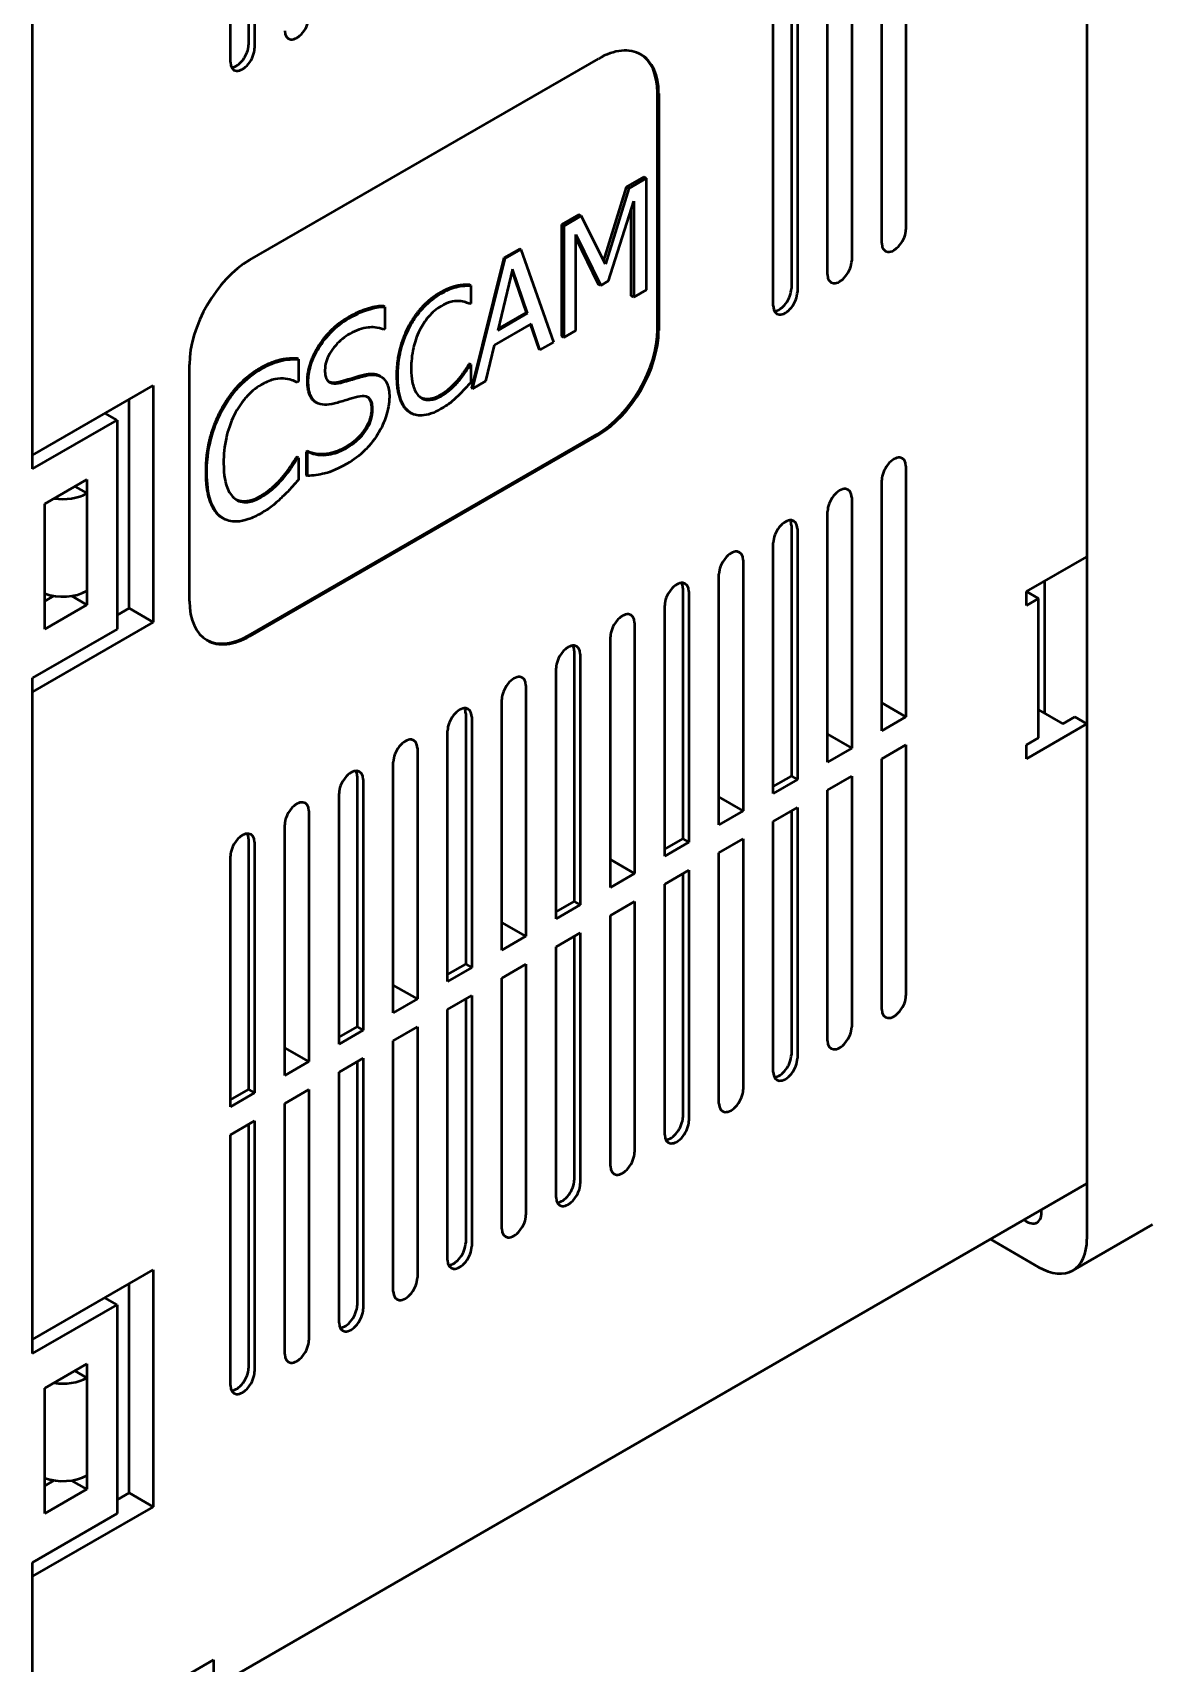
# Model space of a CAD drawing. Header units: millimetres. Extents: x 2121 to 4904, y 892 to 1933.
# Drawn here: x 3095.7 to 3189.5, y 1508.9 to 1645.4 of the extents above; entities that cross this region are included whole.
import ezdxf

# ---------------------------------------------------------------- set-up
doc = ezdxf.new("R2010")
doc.units = ezdxf.units.MM
doc.header["$LTSCALE"] = 1.8
doc.layers.add('외형선(ISO)', color=7, linetype='Continuous', lineweight=50)

msp = doc.modelspace()

# ---------------------------------------------------------------- linework, layer by layer
at = {"layer": '외형선(ISO)', "color": 7}
for p, q in [((3184.008, 1753.183), (3184.008, 1544.393)), ((3184.008, 1700.694), (3184.008, 1601.548)), ((3095.72, 1608.896), (3095.72, 1665.468)), ((3113.802, 1664.826), (3113.802, 1644.414)), ((3114.307, 1665.118), (3114.307, 1644.122)), ((3095.72, 1610.063), (3095.72, 1664.302)), ((3112.287, 1642.956), (3112.287, 1663.952)), ((3168.855, 1655.787), (3168.855, 1628.959)), ((3166.835, 1627.792), (3166.835, 1654.62)), ((3164.31, 1653.162), (3164.31, 1626.334)), ((3162.289, 1625.168), (3162.289, 1651.996)), ((3159.259, 1650.829), (3159.259, 1624.002)), ((3159.764, 1650.538), (3159.764, 1623.71)), ((3157.744, 1622.544), (3157.744, 1649.371)), ((3113.903, 1626.393), (3143.096, 1643.248)), ((3148.046, 1620.561), (3148.046, 1640.39)), ((3148.147, 1640.331), (3148.147, 1620.502)), ((3145.433, 1632.491), (3146.926, 1633.353)), ((3147.128, 1633.236), (3145.635, 1632.374)), ((3147.128, 1633.236), (3146.926, 1633.353)), ((3147.128, 1623.905), (3147.128, 1633.236)), ((3145.433, 1632.491), (3143.536, 1626.347)), ((3145.635, 1632.374), (3143.683, 1626.053)), ((3145.635, 1632.374), (3145.433, 1632.491)), ((3143.945, 1624.638), (3146.054, 1631.323)), ((3145.852, 1623.402), (3145.852, 1630.683)), ((3146.054, 1631.323), (3146.054, 1623.285)), ((3141.464, 1630.2), (3139.997, 1629.353)), ((3139.997, 1629.353), (3139.997, 1620.021)), ((3140.199, 1629.236), (3139.997, 1629.353)), ((3141.666, 1630.083), (3140.199, 1629.236)), ((3140.199, 1629.236), (3140.199, 1619.905)), ((3141.666, 1630.083), (3141.464, 1630.2)), ((3143.683, 1626.053), (3141.666, 1630.083)), ((3141.201, 1620.483), (3141.201, 1628.522)), ((3141.201, 1628.522), (3143.29, 1624.26)), ((3141.201, 1628.226), (3143.088, 1624.377)), ((3135.184, 1626.574), (3132.46, 1615.669)), ((3132.561, 1615.611), (3135.285, 1626.515)), ((3136.507, 1627.337), (3135.184, 1626.574)), ((3135.184, 1626.574), (3135.285, 1626.515)), ((3135.285, 1626.515), (3136.608, 1627.279)), ((3136.608, 1627.279), (3136.507, 1627.337)), ((3136.608, 1627.279), (3139.332, 1619.521)), ((3135.92, 1625.612), (3134.676, 1620.5)), ((3137.07, 1621.999), (3135.886, 1625.473)), ((3137.171, 1621.94), (3135.92, 1625.612)), ((3131.356, 1624.171), (3131.255, 1624.23)), ((3132.43, 1624.247), (3132.329, 1624.305)), ((3132.43, 1624.247), (3132.43, 1622.75)), ((3143.29, 1624.26), (3143.088, 1624.377)), ((3143.29, 1624.26), (3143.945, 1624.638)), ((3146.054, 1623.285), (3147.128, 1623.905)), ((3125.203, 1622.479), (3125.102, 1622.538)), ((3125.203, 1622.479), (3125.203, 1620.627)), ((3132.43, 1622.75), (3132.344, 1622.7)), ((3146.054, 1623.285), (3145.852, 1623.402)), ((3137.466, 1621.052), (3134.381, 1619.271)), ((3134.676, 1620.5), (3137.171, 1621.94)), ((3134.709, 1620.636), (3137.07, 1621.999)), ((3137.171, 1621.94), (3137.07, 1621.999)), ((3137.397, 1621.013), (3138.098, 1618.925)), ((3138.199, 1618.867), (3137.466, 1621.052)), ((3125.203, 1620.627), (3125.105, 1620.57)), ((3140.199, 1619.905), (3139.997, 1620.021)), ((3140.199, 1619.905), (3141.201, 1620.483)), ((3134.381, 1619.271), (3133.648, 1616.239)), ((3138.199, 1618.867), (3138.098, 1618.925)), ((3139.332, 1619.521), (3138.199, 1618.867)), ((3108.852, 1597.815), (3108.852, 1617.645)), ((3116.632, 1617.985), (3116.531, 1618.043)), ((3117.975, 1618.079), (3117.874, 1618.137)), ((3117.975, 1618.079), (3117.975, 1616.208)), ((3132.329, 1617.711), (3132.25, 1617.666)), ((3132.351, 1617.607), (3132.25, 1617.666)), ((3132.43, 1617.653), (3132.329, 1617.711)), ((3132.351, 1617.607), (3132.43, 1617.653)), ((3132.43, 1617.653), (3132.43, 1616.171)), ((3095.72, 1610.063), (3105.822, 1615.895)), ((3105.822, 1615.895), (3105.822, 1596.066)), ((3117.975, 1616.208), (3117.868, 1616.146)), ((3124.818, 1616.671), (3124.919, 1616.613)), ((3131.493, 1616.364), (3131.392, 1616.422)), ((3132.561, 1615.611), (3132.46, 1615.669)), ((3133.648, 1616.239), (3132.561, 1615.611)), ((3103.802, 1597.232), (3103.802, 1614.728)), ((3119.403, 1614.502), (3119.504, 1614.444)), ((3095.72, 1608.896), (3102.791, 1612.979)), ((3102.791, 1612.979), (3101.781, 1613.562)), ((3102.791, 1612.979), (3102.791, 1595.483)), ((3127.316, 1613.635), (3127.417, 1613.577)), ((3113.802, 1594.958), (3142.995, 1611.812)), ((3143.096, 1611.754), (3113.903, 1594.899)), ((3118.725, 1610.387), (3118.627, 1610.33)), ((3118.627, 1610.33), (3118.627, 1608.383)), ((3118.728, 1610.272), (3118.627, 1610.33)), ((3118.826, 1610.328), (3118.725, 1610.387)), ((3118.728, 1610.272), (3118.826, 1610.328)), ((3118.728, 1608.324), (3118.728, 1610.272)), ((3117.874, 1609.895), (3117.776, 1609.838)), ((3117.877, 1609.78), (3117.776, 1609.838)), ((3117.975, 1609.837), (3117.874, 1609.895)), ((3117.877, 1609.78), (3117.975, 1609.837)), ((3117.975, 1609.837), (3117.975, 1607.984)), ((3168.855, 1609.13), (3168.855, 1588.134)), ((3096.73, 1605.98), (3100.266, 1608.022)), ((3099.256, 1607.438), (3100.266, 1606.855)), ((3100.266, 1608.022), (3100.266, 1597.524)), ((3116.804, 1608.225), (3116.703, 1608.283)), ((3118.728, 1608.324), (3118.627, 1608.383)), ((3166.835, 1586.968), (3166.835, 1607.963)), ((3096.73, 1595.483), (3096.73, 1605.98)), ((3100.266, 1606.855), (3100.266, 1598.69)), ((3164.31, 1606.505), (3164.31, 1585.51)), ((3111.608, 1604.8), (3111.709, 1604.742)), ((3162.289, 1584.343), (3162.289, 1605.339)), ((3159.259, 1604.172), (3159.259, 1583.177)), ((3159.764, 1603.881), (3159.764, 1582.885)), ((3157.744, 1581.719), (3157.744, 1602.714)), ((3155.218, 1601.256), (3155.218, 1580.261)), ((3178.957, 1598.632), (3184.008, 1601.548)), ((3153.198, 1579.094), (3153.198, 1600.09)), ((3180.472, 1588.426), (3180.472, 1599.507)), ((3096.73, 1597.815), (3097.506, 1598.263)), ((3100.266, 1597.524), (3098.985, 1598.263)), ((3150.168, 1598.923), (3150.168, 1577.928)), ((3150.673, 1598.632), (3150.673, 1577.636)), ((3178.957, 1597.465), (3178.957, 1598.632)), ((3179.967, 1598.049), (3178.957, 1598.632)), ((3178.957, 1597.465), (3179.967, 1598.049)), ((3179.967, 1586.384), (3179.967, 1598.049)), ((3100.266, 1597.524), (3096.73, 1595.483)), ((3102.791, 1596.649), (3103.802, 1597.232)), ((3105.822, 1596.066), (3103.802, 1597.232)), ((3148.652, 1576.47), (3148.652, 1597.465)), ((3105.822, 1596.066), (3095.72, 1590.234)), ((3102.791, 1595.483), (3095.72, 1591.4)), ((3146.127, 1596.007), (3146.127, 1575.012)), ((3141.076, 1593.675), (3141.076, 1572.679)), ((3144.107, 1573.845), (3144.107, 1594.841)), ((3141.581, 1593.383), (3141.581, 1572.387)), ((3095.72, 1534.828), (3095.72, 1591.4)), ((3139.561, 1571.221), (3139.561, 1592.217)), ((3095.72, 1535.995), (3095.72, 1590.234)), ((3135.015, 1568.596), (3135.015, 1589.592)), ((3137.036, 1590.758), (3137.036, 1569.763)), ((3131.985, 1588.426), (3131.985, 1567.43)), ((3166.835, 1589.3), (3168.855, 1588.134)), ((3179.967, 1588.717), (3181.987, 1587.551)), ((3130.47, 1565.972), (3130.47, 1586.968)), ((3132.49, 1588.134), (3132.49, 1567.138)), ((3168.855, 1588.134), (3166.835, 1586.968)), ((3184.008, 1587.551), (3178.957, 1584.635)), ((3181.987, 1587.551), (3182.998, 1588.134)), ((3182.998, 1588.134), (3184.008, 1587.551)), ((3184.008, 1587.551), (3184.008, 1549.059)), ((3127.944, 1585.51), (3127.944, 1564.514)), ((3162.289, 1586.676), (3164.31, 1585.51)), ((3164.31, 1585.51), (3162.289, 1584.343)), ((3166.835, 1584.635), (3168.855, 1585.801)), ((3168.855, 1585.801), (3168.855, 1564.806)), ((3178.957, 1585.801), (3179.967, 1586.384)), ((3178.957, 1584.635), (3178.957, 1585.801)), ((3125.924, 1563.348), (3125.924, 1584.343)), ((3166.835, 1563.639), (3166.835, 1584.635)), ((3122.893, 1583.177), (3122.893, 1562.181)), ((3123.399, 1582.885), (3123.399, 1561.89)), ((3157.744, 1582.302), (3159.259, 1583.177)), ((3159.764, 1582.885), (3157.744, 1581.719)), ((3159.259, 1583.177), (3159.764, 1582.885)), ((3162.289, 1582.01), (3164.31, 1583.177)), ((3164.31, 1583.177), (3164.31, 1562.181)), ((3121.378, 1560.723), (3121.378, 1581.719)), ((3155.218, 1580.261), (3153.198, 1581.427)), ((3162.289, 1561.015), (3162.289, 1582.01)), ((3118.853, 1580.261), (3118.853, 1559.265)), ((3155.218, 1580.261), (3153.198, 1579.094)), ((3157.744, 1579.386), (3159.764, 1580.552)), ((3159.259, 1580.261), (3159.259, 1559.848)), ((3159.764, 1580.552), (3159.764, 1559.557)), ((3116.833, 1558.099), (3116.833, 1579.094)), ((3157.744, 1558.39), (3157.744, 1579.386)), ((3113.802, 1577.928), (3113.802, 1556.932)), ((3114.307, 1577.636), (3114.307, 1556.641)), ((3148.652, 1577.053), (3150.168, 1577.928)), ((3150.673, 1577.636), (3148.652, 1576.47)), ((3150.168, 1577.928), (3150.673, 1577.636)), ((3153.198, 1576.761), (3155.218, 1577.928)), ((3155.218, 1577.928), (3155.218, 1556.932)), ((3112.287, 1555.474), (3112.287, 1576.47)), ((3146.127, 1575.012), (3144.107, 1576.178)), ((3153.198, 1555.766), (3153.198, 1576.761)), ((3146.127, 1575.012), (3144.107, 1573.845)), ((3148.652, 1574.137), (3150.673, 1575.303)), ((3150.168, 1575.012), (3150.168, 1554.599)), ((3150.673, 1575.303), (3150.673, 1554.308)), ((3148.652, 1553.141), (3148.652, 1574.137)), ((3139.561, 1571.804), (3141.076, 1572.679)), ((3141.581, 1572.387), (3139.561, 1571.221)), ((3141.076, 1572.679), (3141.581, 1572.387)), ((3144.107, 1571.512), (3146.127, 1572.679)), ((3146.127, 1572.679), (3146.127, 1551.683)), ((3137.036, 1569.763), (3135.015, 1570.929)), ((3144.107, 1550.517), (3144.107, 1571.512)), ((3137.036, 1569.763), (3135.015, 1568.596)), ((3139.561, 1568.888), (3141.581, 1570.054)), ((3141.076, 1569.763), (3141.076, 1549.35)), ((3141.581, 1570.054), (3141.581, 1549.059)), ((3139.561, 1547.892), (3139.561, 1568.888)), ((3130.47, 1566.555), (3131.985, 1567.43)), ((3132.49, 1567.138), (3130.47, 1565.972)), ((3131.985, 1567.43), (3132.49, 1567.138)), ((3135.015, 1566.264), (3137.036, 1567.43)), ((3137.036, 1567.43), (3137.036, 1546.434)), ((3127.944, 1564.514), (3125.924, 1565.68)), ((3135.015, 1545.268), (3135.015, 1566.264)), ((3127.944, 1564.514), (3125.924, 1563.348)), ((3130.47, 1563.639), (3132.49, 1564.806)), ((3130.47, 1542.644), (3130.47, 1563.639)), ((3131.985, 1564.514), (3131.985, 1544.102)), ((3132.49, 1564.806), (3132.49, 1543.81)), ((3121.378, 1561.306), (3122.893, 1562.181)), ((3123.399, 1561.89), (3121.378, 1560.723)), ((3122.893, 1562.181), (3123.399, 1561.89)), ((3125.924, 1561.015), (3127.944, 1562.181)), ((3125.924, 1540.019), (3125.924, 1561.015)), ((3127.944, 1562.181), (3127.944, 1541.185)), ((3118.853, 1559.265), (3116.833, 1560.431)), ((3121.378, 1558.39), (3123.399, 1559.557)), ((3123.399, 1559.557), (3123.399, 1538.561)), ((3118.853, 1559.265), (3116.833, 1558.099)), ((3121.378, 1537.395), (3121.378, 1558.39)), ((3122.893, 1559.265), (3122.893, 1538.853)), ((3112.287, 1556.057), (3113.802, 1556.932)), ((3113.802, 1556.932), (3114.307, 1556.641)), ((3116.833, 1555.766), (3118.853, 1556.932)), ((3118.853, 1556.932), (3118.853, 1535.937)), ((3114.307, 1556.641), (3112.287, 1555.474)), ((3116.833, 1534.77), (3116.833, 1555.766)), ((3112.287, 1553.141), (3114.307, 1554.308)), ((3114.307, 1554.308), (3114.307, 1533.312)), ((3112.287, 1532.146), (3112.287, 1553.141)), ((3113.802, 1554.016), (3113.802, 1533.604)), ((3184.008, 1549.059), (3110.873, 1506.834)), ((3182.824, 1541.777), (3189.491, 1545.626)), ((3175.926, 1544.393), (3179.967, 1542.06)), ((3095.72, 1535.995), (3105.822, 1541.827)), ((3105.822, 1541.827), (3105.822, 1521.998)), ((3103.802, 1523.164), (3103.802, 1540.661)), ((3102.791, 1538.911), (3101.781, 1539.494)), ((3095.72, 1534.828), (3102.791, 1538.911)), ((3102.791, 1538.911), (3102.791, 1521.415)), ((3096.73, 1531.912), (3100.266, 1533.954)), ((3100.266, 1533.954), (3100.266, 1523.456)), ((3099.256, 1533.37), (3100.266, 1532.787)), ((3100.266, 1532.787), (3100.266, 1524.622)), ((3096.73, 1521.415), (3096.73, 1531.912)), ((3096.73, 1523.747), (3097.506, 1524.195)), ((3100.266, 1523.456), (3098.985, 1524.195)), ((3100.266, 1523.456), (3096.73, 1521.415)), ((3102.791, 1522.581), (3103.802, 1523.164)), ((3105.822, 1521.998), (3103.802, 1523.164)), ((3105.822, 1521.998), (3095.72, 1516.166)), ((3102.791, 1521.415), (3095.72, 1517.332)), ((3095.72, 1498.086), (3095.72, 1517.332)), ((3095.72, 1498.086), (3095.72, 1516.166)), ((3100.771, 1503.335), (3110.873, 1509.167)), ((3110.873, 1509.167), (3110.873, 1506.834))]:
    msp.add_line(p, q, dxfattribs=at)
for centre, major_axis, start_param, end_param in [((3117.843, 1646.164), (-0.714, -1.237), 5.4977871, 8.6393798), ((3112.792, 1643.831), (-0.714, -1.237), 0.3613671, 2.3561945), ((3113.297, 1643.539), (-0.714, -1.237), 5.4977871, 8.6393798), ((3143.096, 1637.415), (3.571, 6.186), 5.4977871, 7.0685835), ((3142.995, 1637.474), (3.571, 6.186), 5.4977871, 6.2690427), ((3167.845, 1628.376), (-0.714, -1.237), 5.4977871, 8.6393798), ((3113.903, 1620.561), (-3.571, -6.186), 3.9269908, 5.4977871), ((3163.3, 1625.751), (-0.714, -1.237), 5.4977871, 8.6393798), ((3158.754, 1623.127), (-0.714, -1.237), 5.4977871, 8.6393798), ((3158.249, 1623.418), (-0.714, -1.237), 0.3613671, 2.3561945), ((3142.995, 1617.645), (3.571, 6.186), 3.9269908, 5.4977871), ((3143.096, 1617.586), (3.571, 6.186), 3.9269908, 5.4977871), ((3167.845, 1608.546), (0.714, 1.237), 5.4977871, 8.6393798), ((3163.3, 1605.922), (0.714, 1.237), 5.4977871, 8.6393798), ((3098.246, 1608.022), (-2.857, 0), 1.3089969, 2.3561945), ((3158.754, 1603.298), (0.714, 1.237), 5.4977871, 8.6393798), ((3158.249, 1603.589), (0.714, 1.237), 5.4977871, 5.9218182), ((3154.208, 1600.673), (0.714, 1.237), 5.4977871, 8.6393798), ((3149.662, 1598.049), (0.714, 1.237), 5.4977871, 8.6393798), ((3149.157, 1598.34), (0.714, 1.237), 5.4977871, 5.9218182), ((3098.246, 1599.857), (2.857, 0), 4.1533991, 5.4977871), ((3113.903, 1600.731), (-3.571, -6.186), 5.4977871, 7.0685835), ((3145.117, 1595.424), (0.714, 1.237), 5.4977871, 8.6393798), ((3113.802, 1600.79), (-3.571, -6.186), 0.0141426, 0.7853982), ((3140.571, 1592.8), (0.714, 1.237), 5.4977871, 8.6393798), ((3140.066, 1593.091), (0.714, 1.237), 5.4977871, 5.9218182), ((3136.025, 1590.175), (0.714, 1.237), 5.4977871, 8.6393798), ((3131.48, 1587.551), (0.714, 1.237), 5.4977871, 8.6393798), ((3130.975, 1587.842), (0.714, 1.237), 5.4977871, 5.9218182), ((3126.934, 1584.926), (0.714, 1.237), 5.4977871, 8.6393798), ((3122.388, 1582.302), (0.714, 1.237), 5.4977871, 8.6393798), ((3121.883, 1582.594), (0.714, 1.237), 5.4977871, 5.9218182), ((3117.843, 1579.677), (0.714, 1.237), 5.4977871, 8.6393798), ((3113.297, 1577.053), (0.714, 1.237), 5.4977871, 8.6393798), ((3112.792, 1577.345), (0.714, 1.237), 5.4977871, 5.9218182), ((3167.845, 1564.222), (-0.714, -1.237), 5.4977871, 8.6393798), ((3163.3, 1561.598), (-0.714, -1.237), 5.4977871, 8.6393798), ((3158.754, 1558.973), (-0.714, -1.237), 5.4977871, 8.6393798), ((3158.249, 1559.265), (-0.714, -1.237), 0.3613671, 2.3561945), ((3154.208, 1556.349), (-0.714, -1.237), 5.4977871, 8.6393798), ((3149.662, 1553.725), (-0.714, -1.237), 5.4977871, 8.6393798), ((3149.157, 1554.016), (-0.714, -1.237), 0.3613671, 2.3561945), ((3145.117, 1551.1), (-0.714, -1.237), 5.4977871, 8.6393798), ((3140.571, 1548.476), (-0.714, -1.237), 5.4977871, 8.6393798), ((3140.066, 1548.767), (-0.714, -1.237), 0.3613671, 2.3561945), ((3136.025, 1545.851), (-0.714, -1.237), 5.4977871, 8.6393798), ((3178.957, 1547.309), (0.878, -1.521), 5.3251366, 7.241234), ((3131.48, 1543.227), (-0.714, -1.237), 5.4977871, 8.6393798), ((3130.975, 1543.518), (-0.714, -1.237), 0.3613671, 2.3561945), ((3179.967, 1546.726), (2.857, -4.949), 5.4977871, 7.0685835), ((3126.934, 1540.602), (-0.714, -1.237), 5.4977871, 8.6393798), ((3122.388, 1537.978), (-0.714, -1.237), 5.4977871, 8.6393798), ((3121.883, 1538.269), (-0.714, -1.237), 0.3613671, 2.3561945), ((3117.843, 1535.353), (-0.714, -1.237), 5.4977871, 8.6393798), ((3112.792, 1533.021), (-0.714, -1.237), 0.3613671, 2.3561945), ((3098.246, 1533.954), (-2.857, 0), 1.3089969, 2.3561945), ((3113.297, 1532.729), (-0.714, -1.237), 5.4977871, 8.6393798), ((3098.246, 1525.789), (2.857, 0), 4.1533991, 5.4977871)]:
    msp.add_ellipse(centre, major_axis=major_axis, ratio=0.5773503, start_param=start_param, end_param=end_param, dxfattribs=at)
for points in [[(3131.255, 1624.23), (3130.953, 1624.161), (3130.24, 1623.885), (3129.834, 1623.651)], [(3132.329, 1624.305), (3132.06, 1624.317), (3131.517, 1624.282), (3131.255, 1624.23)], [(3125.102, 1622.538), (3124.455, 1622.533), (3122.949, 1622.051), (3122.098, 1621.559)], [(3129.834, 1623.651), (3129.015, 1623.178), (3127.692, 1621.757), (3127.207, 1620.849)], [(3122.098, 1621.559), (3120.616, 1620.704), (3118.701, 1617.679), (3118.701, 1616.261)], [(3127.207, 1620.849), (3126.716, 1619.923), (3126.199, 1617.885), (3126.199, 1616.713)], [(3114.755, 1617.32), (3113.732, 1616.729), (3112.078, 1614.952), (3111.472, 1613.818)], [(3116.531, 1618.043), (3116.155, 1617.958), (3115.262, 1617.613), (3114.755, 1617.32)], [(3117.874, 1618.137), (3117.538, 1618.152), (3116.859, 1618.109), (3116.531, 1618.043)], [(3132.25, 1617.666), (3132.126, 1617.45), (3131.687, 1616.789), (3131.392, 1616.422)], [(3118.701, 1616.261), (3118.701, 1615.581), (3119.044, 1614.739), (3119.355, 1614.531)], [(3121.418, 1616.176), (3120.876, 1616.032), (3120.549, 1616.186)], [(3123.489, 1616.757), (3123.08, 1616.663), (3121.844, 1616.29), (3121.418, 1616.176)], [(3124.818, 1616.671), (3124.34, 1616.947), (3123.489, 1616.757)], [(3126.199, 1616.713), (3126.199, 1615.533), (3126.729, 1614.025), (3127.214, 1613.7)], [(3131.392, 1616.422), (3131.084, 1616.048), (3130.292, 1615.325), (3129.827, 1615.057)], [(3119.355, 1614.531), (3119.379, 1614.516), (3119.403, 1614.502)], [(3111.472, 1613.818), (3110.858, 1612.66), (3110.212, 1610.112), (3110.212, 1608.647)], [(3124.095, 1613.922), (3124.095, 1613.043), (3122.957, 1611.318), (3121.844, 1610.675)], [(3127.214, 1613.7), (3127.264, 1613.665), (3127.316, 1613.635)], [(3121.844, 1610.675), (3121.066, 1610.226), (3119.388, 1610.051), (3118.725, 1610.387)], [(3117.776, 1609.838), (3117.62, 1609.569), (3117.072, 1608.742), (3116.703, 1608.283)], [(3110.212, 1608.647), (3110.212, 1607.173), (3110.875, 1605.287), (3111.481, 1604.881)], [(3116.703, 1608.283), (3116.318, 1607.815), (3115.328, 1606.913), (3114.747, 1606.577)], [(3111.481, 1604.881), (3111.543, 1604.838), (3111.608, 1604.8)]]:
    msp.add_open_spline(points, degree=2, dxfattribs=at)
for points, degree, knots in [([(3129.935, 1623.593), (3130.322, 1623.817), (3130.585, 1623.922), (3130.919, 1624.051), (3131.141, 1624.123), (3131.356, 1624.171)], 3, [-0.10058367, -0.10058367, -0.10058367, -0.10058367, -0.06658634, -0.06658634, 0, 0, 0, 0]), ([(3131.356, 1624.171), (3131.601, 1624.221), (3131.796, 1624.235), (3132.073, 1624.253), (3132.253, 1624.254), (3132.43, 1624.247)], 3, [-0.090083528, -0.090083528, -0.090083528, -0.090083528, -0.059611036, -0.059611036, 0, 0, 0, 0]), ([(3122.199, 1621.501), (3122.942, 1621.93), (3123.48, 1622.13), (3124.288, 1622.389), (3124.757, 1622.476), (3125.203, 1622.479)], 3, [-0.24590586, -0.24590586, -0.24590586, -0.24590586, -0.14756931, -0.14756931, 0, 0, 0, 0]), ([(3127.308, 1620.791), (3127.472, 1621.097), (3127.653, 1621.391), (3128.08, 1621.99), (3128.302, 1622.248), (3128.948, 1622.932), (3129.437, 1623.306), (3129.935, 1623.593)], 3, [-0.26059264, -0.26059264, -0.26059264, -0.26059264, -0.20786598, -0.20786598, -0.14765028, -0.14765028, 0, 0, 0, 0]), ([(3129.928, 1622.53), (3129.744, 1622.424), (3129.563, 1622.296), (3129.18, 1621.97), (3129.009, 1621.791), (3128.59, 1621.304), (3128.347, 1620.936), (3128.14, 1620.538)], 3, [-0.178413, -0.178413, -0.178413, -0.178413, -0.13933336, -0.13933336, -0.09452234, -0.09452234, 0, 0, 0, 0]), ([(3131.434, 1622.954), (3131.146, 1622.971), (3130.892, 1622.918), (3130.495, 1622.825), (3130.207, 1622.691), (3129.928, 1622.53)], 3, [-0.12301936, -0.12301936, -0.12301936, -0.12301936, -0.08292042, -0.08292042, 0, 0, 0, 0]), ([(3132.344, 1622.7), (3132.225, 1622.757), (3132.102, 1622.805), (3131.812, 1622.914), (3131.622, 1622.943), (3131.434, 1622.954)], 3, [-0.11138015, -0.11138015, -0.11138015, -0.11138015, -0.06362175, -0.06362175, 0, 0, 0, 0]), ([(3118.802, 1616.203), (3118.802, 1616.616), (3118.863, 1617.052), (3119.137, 1617.974), (3119.341, 1618.425), (3119.83, 1619.267), (3120.173, 1619.782), (3121.15, 1620.805), (3121.673, 1621.197), (3122.199, 1621.501)], 3, [-0.65263429, -0.65263429, -0.65263429, -0.65263429, -0.48299973, -0.48299973, -0.31328302, -0.31328302, -0.15622289, -0.15622289, 0, 0, 0, 0]), ([(3122.289, 1620.211), (3122.073, 1620.086), (3121.856, 1619.941), (3121.456, 1619.616), (3121.272, 1619.442), (3120.882, 1618.998), (3120.713, 1618.749), (3120.469, 1618.318), (3120.373, 1618.1), (3120.233, 1617.629), (3120.201, 1617.394), (3120.201, 1617.172)], 3, [-0.25032734, -0.25032734, -0.25032734, -0.25032734, -0.20323993, -0.20323993, -0.16114315, -0.16114315, -0.10857903, -0.10857903, -0.05713496, -0.05713496, 0, 0, 0, 0]), ([(3125.105, 1620.57), (3124.661, 1620.782), (3124.133, 1620.77), (3123.328, 1620.694), (3122.818, 1620.516), (3122.289, 1620.211)], 3, [-0.25913956, -0.25913956, -0.25913956, -0.25913956, -0.15726476, -0.15726476, 0, 0, 0, 0]), ([(3126.3, 1616.655), (3126.3, 1617.732), (3126.464, 1618.492), (3126.751, 1619.569), (3126.988, 1620.186), (3127.308, 1620.791)], 3, [-0.24943855, -0.24943855, -0.24943855, -0.24943855, -0.14401394, -0.14401394, 0, 0, 0, 0]), ([(3128.14, 1620.538), (3127.862, 1619.987), (3127.704, 1619.444), (3127.472, 1618.431), (3127.42, 1617.847), (3127.42, 1617.301)], 3, [-0.23630056, -0.23630056, -0.23630056, -0.23630056, -0.14043947, -0.14043947, 0, 0, 0, 0]), ([(3111.573, 1613.759), (3111.777, 1614.142), (3112.004, 1614.509), (3112.538, 1615.258), (3112.815, 1615.581), (3113.623, 1616.436), (3114.234, 1616.903), (3114.856, 1617.262)], 3, [-0.32574079, -0.32574079, -0.32574079, -0.32574079, -0.25983247, -0.25983247, -0.18456285, -0.18456285, 0, 0, 0, 0]), ([(3114.856, 1617.262), (3115.34, 1617.541), (3115.668, 1617.672), (3116.086, 1617.834), (3116.364, 1617.924), (3116.632, 1617.985)], 3, [-0.12572958, -0.12572958, -0.12572958, -0.12572958, -0.08323292, -0.08323292, 0, 0, 0, 0]), ([(3116.632, 1617.985), (3116.938, 1618.047), (3117.182, 1618.065), (3117.529, 1618.086), (3117.754, 1618.089), (3117.975, 1618.079)], 3, [-0.11260441, -0.11260441, -0.11260441, -0.11260441, -0.07451379, -0.07451379, 0, 0, 0, 0]), ([(3120.201, 1617.172), (3120.201, 1616.994), (3120.216, 1616.823), (3120.286, 1616.536), (3120.336, 1616.417), (3120.455, 1616.26), (3120.562, 1616.14), (3120.995, 1616.021), (3121.255, 1616.047), (3121.519, 1616.118)], 3, [-0.41667273, -0.41667273, -0.41667273, -0.41667273, -0.28132115, -0.28132115, -0.15989195, -0.15989195, -0.08125083, -0.08125083, 0, 0, 0, 0]), ([(3127.42, 1617.301), (3127.42, 1616.393), (3127.554, 1615.926), (3127.78, 1615.348), (3127.944, 1615.089), (3128.166, 1614.912)], 3, [-0.19432197, -0.19432197, -0.19432197, -0.19432197, -0.10275308, -0.10275308, 0, 0, 0, 0]), ([(3131.493, 1616.364), (3131.782, 1616.723), (3131.946, 1616.968), (3132.117, 1617.227), (3132.25, 1617.433), (3132.351, 1617.607)], 3, [-0.06612131, -0.06612131, -0.06612131, -0.06612131, -0.042396148, -0.042396148, 0, 0, 0, 0]), ([(3114.848, 1615.933), (3114.618, 1615.801), (3114.392, 1615.641), (3113.912, 1615.234), (3113.699, 1615.009), (3113.175, 1614.401), (3112.871, 1613.941), (3112.613, 1613.443)], 3, [-0.22301625, -0.22301625, -0.22301625, -0.22301625, -0.1741667, -0.1741667, -0.11815293, -0.11815293, 0, 0, 0, 0]), ([(3116.731, 1616.463), (3116.37, 1616.485), (3116.053, 1616.418), (3115.557, 1616.302), (3115.197, 1616.135), (3114.848, 1615.933)], 3, [-0.15377419, -0.15377419, -0.15377419, -0.15377419, -0.10365052, -0.10365052, 0, 0, 0, 0]), ([(3117.868, 1616.146), (3117.719, 1616.217), (3117.565, 1616.277), (3117.203, 1616.413), (3116.965, 1616.449), (3116.731, 1616.463)], 3, [-0.13922518, -0.13922518, -0.13922518, -0.13922518, -0.07952719, -0.07952719, 0, 0, 0, 0]), ([(3119.456, 1614.473), (3119.176, 1614.66), (3119.042, 1614.933), (3118.848, 1615.41), (3118.802, 1615.796), (3118.802, 1616.203)], 3, [-0.16204193, -0.16204193, -0.16204193, -0.16204193, -0.10466845, -0.10466845, 0, 0, 0, 0]), ([(3121.519, 1616.118), (3121.947, 1616.232), (3122.452, 1616.384), (3122.89, 1616.517), (3123.267, 1616.624), (3123.59, 1616.699)], 3, [-0.13436957, -0.13436957, -0.13436957, -0.13436957, -0.1003136, -0.1003136, 0, 0, 0, 0]), ([(3123.59, 1616.699), (3123.852, 1616.758), (3124.112, 1616.788), (3124.561, 1616.758), (3124.755, 1616.709), (3125.182, 1616.459), (3125.321, 1616.228), (3125.541, 1615.732), (3125.596, 1615.342), (3125.596, 1614.917)], 3, [-0.26315081, -0.26315081, -0.26315081, -0.26315081, -0.21512864, -0.21512864, -0.17321927, -0.17321927, -0.1092918, -0.1092918, 0, 0, 0, 0]), ([(3127.315, 1613.641), (3127.149, 1613.753), (3127.007, 1613.899), (3126.73, 1614.297), (3126.629, 1614.54), (3126.37, 1615.274), (3126.3, 1615.952), (3126.3, 1616.655)], 3, [-0.28597659, -0.28597659, -0.28597659, -0.28597659, -0.23971357, -0.23971357, -0.18066928, -0.18066928, 0, 0, 0, 0]), ([(3129.928, 1614.999), (3130.375, 1615.257), (3130.667, 1615.517), (3131.032, 1615.849), (3131.272, 1616.095), (3131.493, 1616.364)], 3, [-0.1127125, -0.1127125, -0.1127125, -0.1127125, -0.07506295, -0.07506295, 0, 0, 0, 0]), ([(3132.43, 1616.171), (3132.261, 1615.983), (3132.093, 1615.794), (3131.746, 1615.4), (3131.545, 1615.199), (3131.356, 1615.021)], 3, [-0.11407408, -0.11407408, -0.11407408, -0.11407408, -0.05894908, -0.05894908, 0, 0, 0, 0]), ([(3121.126, 1614.407), (3120.629, 1614.272), (3120.328, 1614.267), (3119.913, 1614.269), (3119.669, 1614.338), (3119.456, 1614.473)], 3, [-0.13800719, -0.13800719, -0.13800719, -0.13800719, -0.09170112, -0.09170112, 0, 0, 0, 0]), ([(3122.952, 1614.932), (3122.668, 1614.86), (3122.383, 1614.782), (3121.788, 1614.597), (3121.431, 1614.494), (3121.126, 1614.407)], 3, [-0.18038699, -0.18038699, -0.18038699, -0.18038699, -0.09346254, -0.09346254, 0, 0, 0, 0]), ([(3124.196, 1613.863), (3124.196, 1614.042), (3124.181, 1614.214), (3124.112, 1614.504), (3124.063, 1614.625), (3123.91, 1614.834), (3123.8, 1614.914), (3123.444, 1615.014), (3123.197, 1614.991), (3122.952, 1614.932)], 3, [-0.23349021, -0.23349021, -0.23349021, -0.23349021, -0.17967436, -0.17967436, -0.13145506, -0.13145506, -0.0757807, -0.0757807, 0, 0, 0, 0]), ([(3123.751, 1614.919), (3123.775, 1614.903), (3124.095, 1614.621), (3124.095, 1613.922)], 2, [-1.0727292, -1.0727292, -1.0727292, -1, 0, 0, 0]), ([(3125.596, 1614.917), (3125.596, 1614.663), (3125.571, 1614.398), (3125.465, 1613.799), (3125.382, 1613.501), (3125.149, 1612.796), (3124.943, 1612.346), (3124.679, 1611.911)], 3, [-0.20969835, -0.20969835, -0.20969835, -0.20969835, -0.1622022, -0.1622022, -0.10678542, -0.10678542, 0, 0, 0, 0]), ([(3128.166, 1614.912), (3128.283, 1614.821), (3128.413, 1614.754), (3128.726, 1614.668), (3128.884, 1614.667), (3129.306, 1614.707), (3129.611, 1614.816), (3129.928, 1614.999)], 3, [-0.17135808, -0.17135808, -0.17135808, -0.17135808, -0.13562309, -0.13562309, -0.0941087, -0.0941087, 0, 0, 0, 0]), ([(3129.827, 1615.057), (3129.316, 1614.762), (3128.524, 1614.713), (3128.25, 1614.852)], 2, [-2, -2, -2, -1, -0.2591871, -0.2591871, -0.2591871]), ([(3131.356, 1615.021), (3131.141, 1614.815), (3130.923, 1614.617), (3130.47, 1614.254), (3130.187, 1614.074), (3129.915, 1613.917)], 3, [-0.15846031, -0.15846031, -0.15846031, -0.15846031, -0.0807775, -0.0807775, 0, 0, 0, 0]), ([(3110.313, 1608.589), (3110.313, 1609.935), (3110.517, 1610.886), (3110.876, 1612.232), (3111.172, 1613.003), (3111.573, 1613.759)], 3, [-0.31179818, -0.31179818, -0.31179818, -0.31179818, -0.18001743, -0.18001743, 0, 0, 0, 0]), ([(3112.613, 1613.443), (3112.265, 1612.754), (3112.067, 1612.075), (3111.778, 1610.809), (3111.712, 1610.08), (3111.712, 1609.397)], 3, [-0.2953757, -0.2953757, -0.2953757, -0.2953757, -0.17554933, -0.17554933, 0, 0, 0, 0]), ([(3121.945, 1610.617), (3122.179, 1610.751), (3122.418, 1610.907), (3122.844, 1611.238), (3123.039, 1611.411), (3123.471, 1611.876), (3123.64, 1612.127), (3123.903, 1612.587), (3124.007, 1612.826), (3124.162, 1613.348), (3124.196, 1613.614), (3124.196, 1613.863)], 3, [-0.26320793, -0.26320793, -0.26320793, -0.26320793, -0.21585069, -0.21585069, -0.17558822, -0.17558822, -0.1205206, -0.1205206, -0.06425198, -0.06425198, 0, 0, 0, 0]), ([(3129.915, 1613.917), (3129.631, 1613.753), (3129.348, 1613.62), (3128.806, 1613.437), (3128.546, 1613.383), (3127.925, 1613.357), (3127.596, 1613.448), (3127.315, 1613.641)], 3, [-0.28705717, -0.28705717, -0.28705717, -0.28705717, -0.20333299, -0.20333299, -0.12374409, -0.12374409, 0, 0, 0, 0]), ([(3124.679, 1611.911), (3124.221, 1611.163), (3123.788, 1610.704), (3123.127, 1610.028), (3122.588, 1609.645), (3122.043, 1609.331)], 3, [-0.23471593, -0.23471593, -0.23471593, -0.23471593, -0.16174025, -0.16174025, 0, 0, 0, 0]), ([(3118.826, 1610.328), (3119.071, 1610.204), (3119.337, 1610.122), (3119.935, 1610.045), (3120.243, 1610.061), (3120.984, 1610.178), (3121.459, 1610.336), (3121.945, 1610.617)], 3, [-0.31672633, -0.31672633, -0.31672633, -0.31672633, -0.23409521, -0.23409521, -0.14424603, -0.14424603, 0, 0, 0, 0]), ([(3111.712, 1609.397), (3111.712, 1608.262), (3111.88, 1607.678), (3112.163, 1606.956), (3112.367, 1606.632), (3112.646, 1606.41)], 3, [-0.24290246, -0.24290246, -0.24290246, -0.24290246, -0.12844135, -0.12844135, 0, 0, 0, 0]), ([(3116.804, 1608.225), (3117.165, 1608.674), (3117.37, 1608.981), (3117.584, 1609.305), (3117.75, 1609.561), (3117.877, 1609.78)], 3, [-0.082651636, -0.082651636, -0.082651636, -0.082651636, -0.052995184, -0.052995184, 0, 0, 0, 0]), ([(3122.043, 1609.331), (3120.972, 1608.712), (3120.395, 1608.569), (3119.68, 1608.402), (3119.195, 1608.334), (3118.728, 1608.324)], 3, [-0.22172643, -0.22172643, -0.22172643, -0.22172643, -0.1539598, -0.1539598, 0, 0, 0, 0]), ([(3111.582, 1604.822), (3111.374, 1604.961), (3111.196, 1605.144), (3110.851, 1605.642), (3110.724, 1605.945), (3110.401, 1606.864), (3110.313, 1607.711), (3110.313, 1608.589)], 3, [-0.35747073, -0.35747073, -0.35747073, -0.35747073, -0.29964195, -0.29964195, -0.2258366, -0.2258366, 0, 0, 0, 0]), ([(3114.848, 1606.519), (3115.406, 1606.841), (3115.772, 1607.167), (3116.228, 1607.582), (3116.528, 1607.889), (3116.804, 1608.225)], 3, [-0.14089063, -0.14089063, -0.14089063, -0.14089063, -0.09382869, -0.09382869, 0, 0, 0, 0]), ([(3117.975, 1607.984), (3117.764, 1607.749), (3117.554, 1607.513), (3117.121, 1607.02), (3116.869, 1606.77), (3116.632, 1606.547)], 3, [-0.1425926, -0.1425926, -0.1425926, -0.1425926, -0.07368635, -0.07368635, 0, 0, 0, 0]), ([(3112.646, 1606.41), (3112.792, 1606.297), (3112.954, 1606.213), (3113.346, 1606.105), (3113.543, 1606.105), (3114.07, 1606.154), (3114.452, 1606.29), (3114.848, 1606.519)], 3, [-0.2141976, -0.2141976, -0.2141976, -0.2141976, -0.16952887, -0.16952887, -0.11763588, -0.11763588, 0, 0, 0, 0]), ([(3114.747, 1606.577), (3114.108, 1606.209), (3113.11, 1606.146), (3112.762, 1606.328)], 2, [-2, -2, -2, -1, -0.2452444, -0.2452444, -0.2452444]), ([(3116.632, 1606.547), (3116.364, 1606.289), (3116.091, 1606.042), (3115.525, 1605.588), (3115.171, 1605.364), (3114.831, 1605.167)], 3, [-0.19807538, -0.19807538, -0.19807538, -0.19807538, -0.10097187, -0.10097187, 0, 0, 0, 0]), ([(3114.831, 1605.167), (3114.476, 1604.962), (3114.123, 1604.796), (3113.445, 1604.567), (3113.12, 1604.5), (3112.343, 1604.467), (3111.933, 1604.581), (3111.582, 1604.822)], 3, [-0.35882146, -0.35882146, -0.35882146, -0.35882146, -0.25416623, -0.25416623, -0.15468011, -0.15468011, 0, 0, 0, 0])]:
    msp.add_open_spline(points, degree=degree, knots=knots, dxfattribs=at)

doc.saveas('drawing.dxf')
